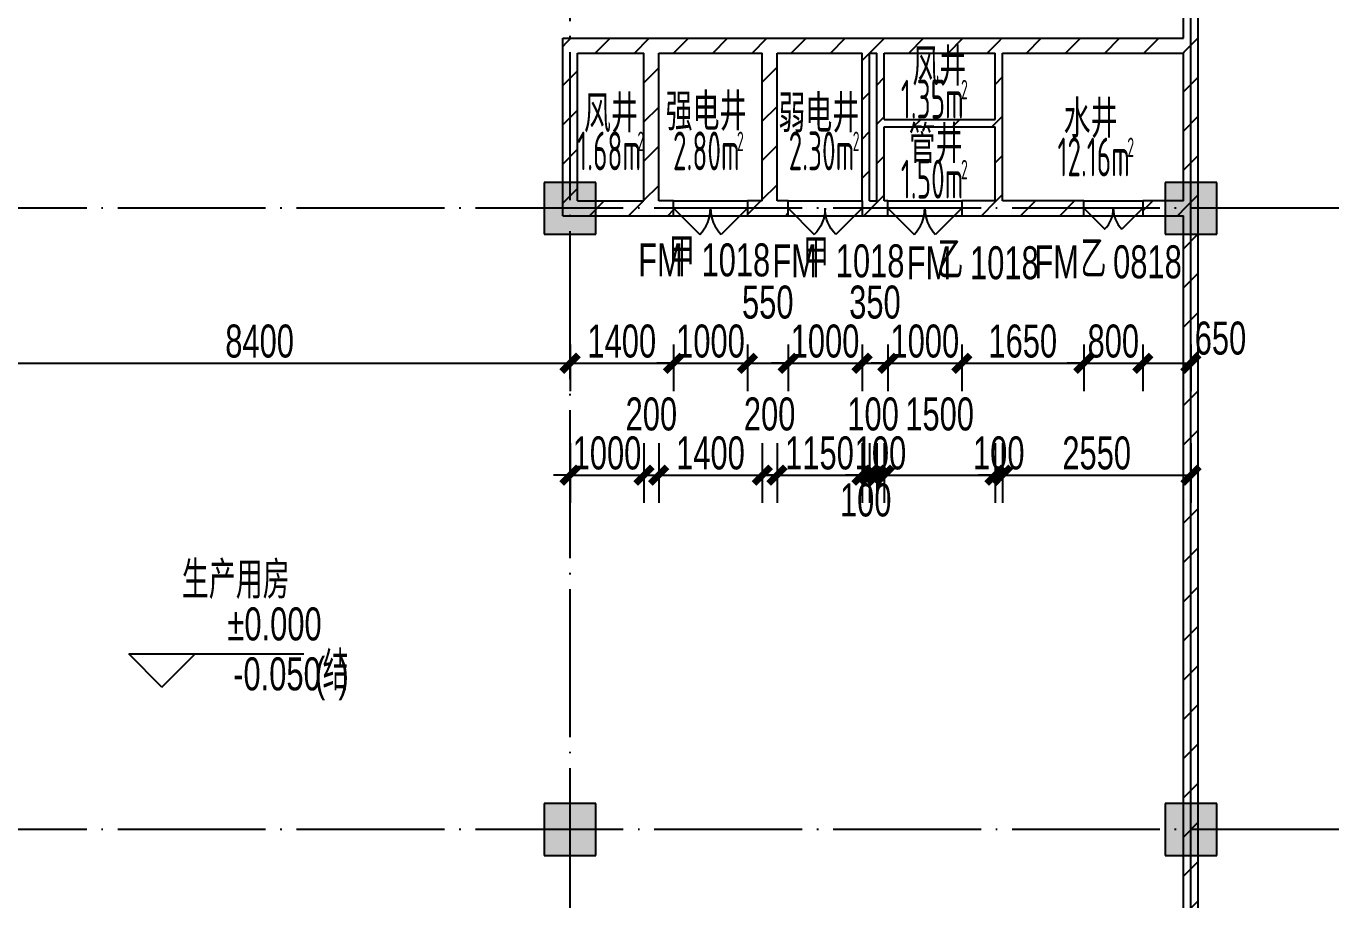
# Model space of a CAD drawing. Extents: x 1821501 to 1914341, y 446160 to 501460.
# Drawn here: x 1840883 to 1858641, y 472860 to 484672 of the extents above; entities that cross this region are included whole.
import ezdxf

# ---------------------------------------------------------------- set-up
doc = ezdxf.new("R2010")
doc.units = 0
doc.header["$LTSCALE"] = 1000
doc.linetypes.add('11#平面图$0$DOTE', pattern=[2.42, 2, -0.2, 0.02, -0.2])
doc.layers.get('0').update_dxf_attribs({"linetype": 'CONTINUOUS'})
doc.layers.get('Defpoints').update_dxf_attribs({"linetype": 'CONTINUOUS'})
for name, color, linetype in [('11#平面图$0$A-Anno-Dims', 3, 'CONTINUOUS'), ('11#平面图$0$A-Anno-Levl', 201, 'CONTINUOUS'), ('11#平面图$0$A-Anno-Note', 241, 'CONTINUOUS'), ('11#平面图$0$A-Grid', 222, '11#平面图$0$DOTE'), ('11#平面图$0$A-Wall-Patt', 13, 'CONTINUOUS'), ('11#平面图$0$PUB_HATCH', 8, 'CONTINUOUS'), ('11#平面图$0$S-Cols', 90, 'CONTINUOUS'), ('11#平面图$0$WALL', 2, 'CONTINUOUS'), ('11#平面图$0$WINDOW', 4, 'CONTINUOUS'), ('11#平面图$0$WINDOW_TEXT', 7, 'CONTINUOUS')]:
    doc.layers.add(name, color=color, linetype=linetype)
doc.layers.add('11#平面图$0$尺寸标注-柱', color=3, linetype='CONTINUOUS', lineweight=18)
doc.styles.add('11#平面图$0$_TCH_DIM', font='JZFZ_ENA', dxfattribs={"width": 0.7, "bigfont": 'JZFZ_CNB'})
doc.styles.add('11#平面图$0$_TCH_DIM_T3', font='JZFZ_ENA', dxfattribs={"width": 0.7, "bigfont": 'JZFZ_CNB'})
doc.styles.add('11#平面图$0$_TCH_WINDOW', font='JZFZ_ENA', dxfattribs={"width": 0.7, "height": 5, "bigfont": 'JZFZ_CNB'})
doc.styles.add('11#平面图$0$STANDARD', font='GBENOR', dxfattribs={"bigfont": 'GBCBIG'})
doc.dimstyles.new('11#平面图$0$_TCH_ARCH&&150', dxfattribs={"dimtxt": 446.25, "dimasz": 225, "dimexe": 375, "dimexo": 375, "dimgap": 75, "dimtad": 1, "dimdec": 0, "dimzin": 0, "dimdsep": 46, "dimtxsty": '11#平面图$0$_TCH_DIM_T3', "dimblk": '11#平面图$0$_ArchTick', "dimcen": 0.09, "dimclrt": 7, "dimazin": 2, "dimtfac": 1, "dimtdec": 0, "dimtix": 1, "dimtmove": 2, "dimatfit": 3, "dimtolj": 1, "dimtzin": 0, "dimarcsym": 0})
pattern_1 = [(45, (0, 269.27), (-265.16515, 265.16515), [])]

# ---------------------------------------------------------------- blocks, each defined once
blk = doc.blocks.new('11#平面图$0$$DorLib2D$00000116')
at = {"color": 0}
for p, q in [((-0.5, 0), (-0.146, 0.354)), ((0.5, 0), (0.146, 0.354))]:
    blk.add_line(p, q, dxfattribs=at)
for centre, start, end in [((-0.5, 0), 0, 45), ((0.5, 0), 135, 180)]:
    blk.add_arc(centre, 0.5, start, end, dxfattribs=at)
blk = doc.blocks.new('11#平面图$0$A$C7CF12DCB')
at = {"layer": '11#平面图$0$A-Wall-Patt'}
for points in [[(17250, 25650), (16550, 25650), (16550, 24950), (17250, 24950)], [(25650, 25650), (24950, 25650), (24950, 24950), (25650, 24950)], [(17250, 17250), (16550, 17250), (16550, 16550), (17250, 16550)], [(25650, 17250), (24950, 17250), (24950, 16550), (25650, 16550)]]:
    blk.add_hatch(color=256, dxfattribs=at).paths.add_polyline_path(points)
at = {"layer": '11#平面图$0$S-Cols'}
for p, q in [((17250, 25650), (16550, 25650)), ((16550, 25650), (16550, 24950)), ((17250, 24950), (17250, 25650)), ((25650, 25650), (24950, 25650)), ((24950, 25650), (24950, 24950)), ((25650, 24950), (25650, 25650)), ((16550, 24950), (17250, 24950)), ((24950, 24950), (25650, 24950)), ((17250, 17250), (16550, 17250)), ((16550, 17250), (16550, 16550)), ((17250, 16550), (17250, 17250)), ((25650, 17250), (24950, 17250)), ((24950, 17250), (24950, 16550)), ((25650, 16550), (25650, 17250)), ((16550, 16550), (17250, 16550)), ((24950, 16550), (25650, 16550))]:
    blk.add_line(p, q, dxfattribs=at)
blk = doc.blocks.new('11#平面图$0$_ArchTick')
at = {"color": 0, "linetype": 'ByBlock', "const_width": 0.4}
blk.add_lwpolyline([(-0.5, -0.5), (0.5, 0.5)], dxfattribs=at)
blk = doc.blocks.new('*D236')
at = {"layer": '11#平面图$0$A-Anno-Dims', "color": 0, "lineweight": -2, "transparency": 16777216}
for p, q in [((27609, 28684), (27609, 28054)), ((28259, 28684), (28259, 28054)), ((27609, 28429), (28259, 28429))]:
    blk.add_line(p, q, dxfattribs=at)
at = {"layer": 'Defpoints', "color": 0, "transparency": 16777216}
for p in [(27609, 29059), (28259, 29059), (28259, 28429)]:
    blk.add_point(p, dxfattribs=at)
at = {"layer": '11#平面图$0$A-Anno-Dims', "color": 0, "lineweight": -2, "transparency": 16777216, "xscale": 225, "yscale": 225, "zscale": 225, "rotation": 180}
blk.add_blockref('11#平面图$0$_ArchTick', (27609, 28429), dxfattribs=at)
at = {"layer": '11#平面图$0$A-Anno-Dims', "color": 0, "lineweight": -2, "transparency": 16777216, "xscale": 225, "yscale": 225, "zscale": 225}
blk.add_blockref('11#平面图$0$_ArchTick', (28259, 28429), dxfattribs=at)
at = {"layer": '11#平面图$0$A-Anno-Dims', "color": 7, "transparency": 16777216, "insert": (28659, 28767), "char_height": 446.2, "attachment_point": 5, "style": '11#平面图$0$_TCH_DIM_T3'}
blk.add_mtext('\\A1;650', dxfattribs=at)
blk = doc.blocks.new('*D237')
at = {"layer": '11#平面图$0$A-Anno-Dims', "color": 0, "lineweight": -2, "transparency": 16777216}
for p, q in [((26809, 28684), (26809, 28054)), ((27609, 28684), (27609, 28054)), ((26809, 28429), (26584, 28429)), ((26809, 28429), (27609, 28429)), ((27609, 28429), (27834, 28429))]:
    blk.add_line(p, q, dxfattribs=at)
at = {"layer": 'Defpoints', "color": 0, "transparency": 16777216}
for p in [(26809, 29059), (27609, 29059), (27609, 28429)]:
    blk.add_point(p, dxfattribs=at)
at = {"layer": '11#平面图$0$A-Anno-Dims', "color": 0, "lineweight": -2, "transparency": 16777216, "xscale": 225, "yscale": 225, "zscale": 225}
blk.add_blockref('11#平面图$0$_ArchTick', (26809, 28429), dxfattribs=at)
at = {"layer": '11#平面图$0$A-Anno-Dims', "color": 0, "lineweight": -2, "transparency": 16777216, "xscale": 225, "yscale": 225, "zscale": 225, "rotation": 180}
blk.add_blockref('11#平面图$0$_ArchTick', (27609, 28429), dxfattribs=at)
at = {"layer": '11#平面图$0$A-Anno-Dims', "color": 7, "transparency": 16777216, "insert": (27209, 28727), "char_height": 446.2, "attachment_point": 5, "style": '11#平面图$0$_TCH_DIM_T3'}
blk.add_mtext('\\A1;800', dxfattribs=at)
blk = doc.blocks.new('*D238')
at = {"layer": '11#平面图$0$A-Anno-Dims', "color": 0, "lineweight": -2, "transparency": 16777216}
for p, q in [((25159, 28684), (25159, 28054)), ((26809, 28684), (26809, 28054)), ((25159, 28429), (26809, 28429))]:
    blk.add_line(p, q, dxfattribs=at)
at = {"layer": 'Defpoints', "color": 0, "transparency": 16777216}
for p in [(25159, 29059), (26809, 29059), (26809, 28429)]:
    blk.add_point(p, dxfattribs=at)
at = {"layer": '11#平面图$0$A-Anno-Dims', "color": 0, "lineweight": -2, "transparency": 16777216, "xscale": 225, "yscale": 225, "zscale": 225, "rotation": 180}
blk.add_blockref('11#平面图$0$_ArchTick', (25159, 28429), dxfattribs=at)
at = {"layer": '11#平面图$0$A-Anno-Dims', "color": 0, "lineweight": -2, "transparency": 16777216, "xscale": 225, "yscale": 225, "zscale": 225}
blk.add_blockref('11#平面图$0$_ArchTick', (26809, 28429), dxfattribs=at)
at = {"layer": '11#平面图$0$A-Anno-Dims', "color": 7, "transparency": 16777216, "insert": (25984, 28727), "char_height": 446.2, "attachment_point": 5, "style": '11#平面图$0$_TCH_DIM_T3'}
blk.add_mtext('\\A1;1650', dxfattribs=at)
blk = doc.blocks.new('*D239')
at = {"layer": '11#平面图$0$A-Anno-Dims', "color": 0, "lineweight": -2, "transparency": 16777216}
for p, q in [((24159, 28684), (24159, 28054)), ((25159, 28684), (25159, 28054)), ((24159, 28429), (23934, 28429)), ((24159, 28429), (25159, 28429)), ((25159, 28429), (25384, 28429))]:
    blk.add_line(p, q, dxfattribs=at)
at = {"layer": 'Defpoints', "color": 0, "transparency": 16777216}
for p in [(24159, 29059), (25159, 29059), (25159, 28429)]:
    blk.add_point(p, dxfattribs=at)
at = {"layer": '11#平面图$0$A-Anno-Dims', "color": 0, "lineweight": -2, "transparency": 16777216, "xscale": 225, "yscale": 225, "zscale": 225}
blk.add_blockref('11#平面图$0$_ArchTick', (24159, 28429), dxfattribs=at)
at = {"layer": '11#平面图$0$A-Anno-Dims', "color": 0, "lineweight": -2, "transparency": 16777216, "xscale": 225, "yscale": 225, "zscale": 225, "rotation": 180}
blk.add_blockref('11#平面图$0$_ArchTick', (25159, 28429), dxfattribs=at)
at = {"layer": '11#平面图$0$A-Anno-Dims', "color": 7, "transparency": 16777216, "insert": (24659, 28727), "char_height": 446.2, "attachment_point": 5, "style": '11#平面图$0$_TCH_DIM_T3'}
blk.add_mtext('\\A1;1000', dxfattribs=at)
blk = doc.blocks.new('*D240')
at = {"layer": '11#平面图$0$A-Anno-Dims', "color": 0, "lineweight": -2, "transparency": 16777216}
for p, q in [((23809, 28684), (23809, 28054)), ((24159, 28684), (24159, 28054)), ((23809, 28429), (24159, 28429))]:
    blk.add_line(p, q, dxfattribs=at)
at = {"layer": 'Defpoints', "color": 0, "transparency": 16777216}
for p in [(23809, 29059), (24159, 29059), (24159, 28429)]:
    blk.add_point(p, dxfattribs=at)
at = {"layer": '11#平面图$0$A-Anno-Dims', "color": 0, "lineweight": -2, "transparency": 16777216, "xscale": 225, "yscale": 225, "zscale": 225, "rotation": 180}
blk.add_blockref('11#平面图$0$_ArchTick', (23809, 28429), dxfattribs=at)
at = {"layer": '11#平面图$0$A-Anno-Dims', "color": 0, "lineweight": -2, "transparency": 16777216, "xscale": 225, "yscale": 225, "zscale": 225}
blk.add_blockref('11#平面图$0$_ArchTick', (24159, 28429), dxfattribs=at)
at = {"layer": '11#平面图$0$A-Anno-Dims', "color": 7, "transparency": 16777216, "insert": (23984, 29254), "char_height": 446.2, "attachment_point": 5, "style": '11#平面图$0$_TCH_DIM_T3'}
blk.add_mtext('\\A1;350', dxfattribs=at)
blk = doc.blocks.new('*D241')
at = {"layer": '11#平面图$0$A-Anno-Dims', "color": 0, "lineweight": -2, "transparency": 16777216}
for p, q in [((22809, 28684), (22809, 28054)), ((23809, 28684), (23809, 28054)), ((22809, 28429), (22584, 28429)), ((22809, 28429), (23809, 28429)), ((23809, 28429), (24034, 28429))]:
    blk.add_line(p, q, dxfattribs=at)
at = {"layer": 'Defpoints', "color": 0, "transparency": 16777216}
for p in [(22809, 29059), (23809, 29059), (23809, 28429)]:
    blk.add_point(p, dxfattribs=at)
at = {"layer": '11#平面图$0$A-Anno-Dims', "color": 0, "lineweight": -2, "transparency": 16777216, "xscale": 225, "yscale": 225, "zscale": 225}
blk.add_blockref('11#平面图$0$_ArchTick', (22809, 28429), dxfattribs=at)
at = {"layer": '11#平面图$0$A-Anno-Dims', "color": 0, "lineweight": -2, "transparency": 16777216, "xscale": 225, "yscale": 225, "zscale": 225, "rotation": 180}
blk.add_blockref('11#平面图$0$_ArchTick', (23809, 28429), dxfattribs=at)
at = {"layer": '11#平面图$0$A-Anno-Dims', "color": 7, "transparency": 16777216, "insert": (23309, 28727), "char_height": 446.2, "attachment_point": 5, "style": '11#平面图$0$_TCH_DIM_T3'}
blk.add_mtext('\\A1;1000', dxfattribs=at)
blk = doc.blocks.new('*D242')
at = {"layer": '11#平面图$0$A-Anno-Dims', "color": 0, "lineweight": -2, "transparency": 16777216}
for p, q in [((22259, 28684), (22259, 28054)), ((22809, 28684), (22809, 28054)), ((22259, 28429), (22809, 28429))]:
    blk.add_line(p, q, dxfattribs=at)
at = {"layer": 'Defpoints', "color": 0, "transparency": 16777216}
for p in [(22259, 29059), (22809, 29059), (22809, 28429)]:
    blk.add_point(p, dxfattribs=at)
at = {"layer": '11#平面图$0$A-Anno-Dims', "color": 0, "lineweight": -2, "transparency": 16777216, "xscale": 225, "yscale": 225, "zscale": 225, "rotation": 180}
blk.add_blockref('11#平面图$0$_ArchTick', (22259, 28429), dxfattribs=at)
at = {"layer": '11#平面图$0$A-Anno-Dims', "color": 0, "lineweight": -2, "transparency": 16777216, "xscale": 225, "yscale": 225, "zscale": 225}
blk.add_blockref('11#平面图$0$_ArchTick', (22809, 28429), dxfattribs=at)
at = {"layer": '11#平面图$0$A-Anno-Dims', "color": 7, "transparency": 16777216, "insert": (22534, 29254), "char_height": 446.2, "attachment_point": 5, "style": '11#平面图$0$_TCH_DIM_T3'}
blk.add_mtext('\\A1;550', dxfattribs=at)
blk = doc.blocks.new('*D243')
at = {"layer": '11#平面图$0$A-Anno-Dims', "color": 0, "lineweight": -2, "transparency": 16777216}
for p, q in [((21259, 28684), (21259, 28054)), ((22259, 28684), (22259, 28054)), ((21259, 28429), (21034, 28429)), ((21259, 28429), (22259, 28429)), ((22259, 28429), (22484, 28429))]:
    blk.add_line(p, q, dxfattribs=at)
at = {"layer": 'Defpoints', "color": 0, "transparency": 16777216}
for p in [(21259, 29059), (22259, 29059), (22259, 28429)]:
    blk.add_point(p, dxfattribs=at)
at = {"layer": '11#平面图$0$A-Anno-Dims', "color": 0, "lineweight": -2, "transparency": 16777216, "xscale": 225, "yscale": 225, "zscale": 225}
blk.add_blockref('11#平面图$0$_ArchTick', (21259, 28429), dxfattribs=at)
at = {"layer": '11#平面图$0$A-Anno-Dims', "color": 0, "lineweight": -2, "transparency": 16777216, "xscale": 225, "yscale": 225, "zscale": 225, "rotation": 180}
blk.add_blockref('11#平面图$0$_ArchTick', (22259, 28429), dxfattribs=at)
at = {"layer": '11#平面图$0$A-Anno-Dims', "color": 7, "transparency": 16777216, "insert": (21759, 28727), "char_height": 446.2, "attachment_point": 5, "style": '11#平面图$0$_TCH_DIM_T3'}
blk.add_mtext('\\A1;1000', dxfattribs=at)
blk = doc.blocks.new('*D244')
at = {"layer": '11#平面图$0$A-Anno-Dims', "color": 0, "lineweight": -2, "transparency": 16777216}
for p, q in [((19859, 28684), (19859, 28054)), ((21259, 28684), (21259, 28054)), ((19859, 28429), (21259, 28429))]:
    blk.add_line(p, q, dxfattribs=at)
at = {"layer": 'Defpoints', "color": 0, "transparency": 16777216}
for p in [(19859, 29059), (21259, 29059), (21259, 28429)]:
    blk.add_point(p, dxfattribs=at)
at = {"layer": '11#平面图$0$A-Anno-Dims', "color": 0, "lineweight": -2, "transparency": 16777216, "xscale": 225, "yscale": 225, "zscale": 225, "rotation": 180}
blk.add_blockref('11#平面图$0$_ArchTick', (19859, 28429), dxfattribs=at)
at = {"layer": '11#平面图$0$A-Anno-Dims', "color": 0, "lineweight": -2, "transparency": 16777216, "xscale": 225, "yscale": 225, "zscale": 225}
blk.add_blockref('11#平面图$0$_ArchTick', (21259, 28429), dxfattribs=at)
at = {"layer": '11#平面图$0$A-Anno-Dims', "color": 7, "transparency": 16777216, "insert": (20559, 28727), "char_height": 446.2, "attachment_point": 5, "style": '11#平面图$0$_TCH_DIM_T3'}
blk.add_mtext('\\A1;1400', dxfattribs=at)
blk = doc.blocks.new('*D245')
at = {"layer": '11#平面图$0$A-Anno-Dims', "color": 0, "lineweight": -2, "transparency": 16777216}
for p, q in [((11459, 28684), (11459, 28054)), ((19859, 28684), (19859, 28054)), ((11459, 28429), (19859, 28429))]:
    blk.add_line(p, q, dxfattribs=at)
at = {"layer": 'Defpoints', "color": 0, "transparency": 16777216}
for p in [(11459, 29059), (19859, 29059), (19859, 28429)]:
    blk.add_point(p, dxfattribs=at)
at = {"layer": '11#平面图$0$A-Anno-Dims', "color": 0, "lineweight": -2, "transparency": 16777216, "xscale": 225, "yscale": 225, "zscale": 225, "rotation": 180}
blk.add_blockref('11#平面图$0$_ArchTick', (11459, 28429), dxfattribs=at)
at = {"layer": '11#平面图$0$A-Anno-Dims', "color": 0, "lineweight": -2, "transparency": 16777216, "xscale": 225, "yscale": 225, "zscale": 225}
blk.add_blockref('11#平面图$0$_ArchTick', (19859, 28429), dxfattribs=at)
at = {"layer": '11#平面图$0$A-Anno-Dims', "color": 7, "transparency": 16777216, "insert": (15659, 28727), "char_height": 446.2, "attachment_point": 5, "style": '11#平面图$0$_TCH_DIM_T3'}
blk.add_mtext('\\A1;8400', dxfattribs=at)
blk = doc.blocks.new('*D250')
at = {"layer": '11#平面图$0$A-Anno-Dims', "color": 0, "lineweight": -2, "transparency": 16777216}
for p, q in [((25709, 27349), (25709, 26541)), ((28259, 27349), (28259, 26541)), ((25709, 26916), (28259, 26916))]:
    blk.add_line(p, q, dxfattribs=at)
at = {"layer": 'Defpoints', "color": 0, "transparency": 16777216}
for p in [(25709, 27724), (28259, 27724), (28259, 26916)]:
    blk.add_point(p, dxfattribs=at)
at = {"layer": '11#平面图$0$A-Anno-Dims', "color": 0, "lineweight": -2, "transparency": 16777216, "xscale": 225, "yscale": 225, "zscale": 225, "rotation": 180}
blk.add_blockref('11#平面图$0$_ArchTick', (25709, 26916), dxfattribs=at)
at = {"layer": '11#平面图$0$A-Anno-Dims', "color": 0, "lineweight": -2, "transparency": 16777216, "xscale": 225, "yscale": 225, "zscale": 225}
blk.add_blockref('11#平面图$0$_ArchTick', (28259, 26916), dxfattribs=at)
at = {"layer": '11#平面图$0$A-Anno-Dims', "color": 7, "transparency": 16777216, "insert": (26984, 27214), "char_height": 446.2, "attachment_point": 5, "style": '11#平面图$0$_TCH_DIM_T3'}
blk.add_mtext('\\A1;2550', dxfattribs=at)
blk = doc.blocks.new('*D251')
at = {"layer": '11#平面图$0$A-Anno-Dims', "color": 0, "lineweight": -2, "transparency": 16777216}
for p, q in [((25609, 27349), (25609, 26541)), ((25709, 27349), (25709, 26541)), ((25609, 26916), (25384, 26916)), ((25609, 26916), (25709, 26916)), ((25709, 26916), (25934, 26916))]:
    blk.add_line(p, q, dxfattribs=at)
at = {"layer": 'Defpoints', "color": 0, "transparency": 16777216}
for p in [(25609, 27724), (25709, 27724), (25709, 26916)]:
    blk.add_point(p, dxfattribs=at)
at = {"layer": '11#平面图$0$A-Anno-Dims', "color": 0, "lineweight": -2, "transparency": 16777216, "xscale": 225, "yscale": 225, "zscale": 225}
blk.add_blockref('11#平面图$0$_ArchTick', (25609, 26916), dxfattribs=at)
at = {"layer": '11#平面图$0$A-Anno-Dims', "color": 0, "lineweight": -2, "transparency": 16777216, "xscale": 225, "yscale": 225, "zscale": 225, "rotation": 180}
blk.add_blockref('11#平面图$0$_ArchTick', (25709, 26916), dxfattribs=at)
at = {"layer": '11#平面图$0$A-Anno-Dims', "color": 7, "transparency": 16777216, "insert": (25659, 27214), "char_height": 446.2, "attachment_point": 5, "style": '11#平面图$0$_TCH_DIM_T3'}
blk.add_mtext('\\A1;100', dxfattribs=at)
blk = doc.blocks.new('*D252')
at = {"layer": '11#平面图$0$A-Anno-Dims', "color": 0, "lineweight": -2, "transparency": 16777216}
for p, q in [((24109, 27349), (24109, 26541)), ((25609, 27349), (25609, 26541)), ((24109, 26916), (25609, 26916))]:
    blk.add_line(p, q, dxfattribs=at)
at = {"layer": 'Defpoints', "color": 0, "transparency": 16777216}
for p in [(24109, 27724), (25609, 27724), (25609, 26916)]:
    blk.add_point(p, dxfattribs=at)
at = {"layer": '11#平面图$0$A-Anno-Dims', "color": 0, "lineweight": -2, "transparency": 16777216, "xscale": 225, "yscale": 225, "zscale": 225, "rotation": 180}
blk.add_blockref('11#平面图$0$_ArchTick', (24109, 26916), dxfattribs=at)
at = {"layer": '11#平面图$0$A-Anno-Dims', "color": 0, "lineweight": -2, "transparency": 16777216, "xscale": 225, "yscale": 225, "zscale": 225}
blk.add_blockref('11#平面图$0$_ArchTick', (25609, 26916), dxfattribs=at)
at = {"layer": '11#平面图$0$A-Anno-Dims', "color": 7, "transparency": 16777216, "insert": (24859, 27741), "char_height": 446.2, "attachment_point": 5, "style": '11#平面图$0$_TCH_DIM_T3'}
blk.add_mtext('\\A1;1500', dxfattribs=at)
blk = doc.blocks.new('*D253')
at = {"layer": '11#平面图$0$A-Anno-Dims', "color": 0, "lineweight": -2, "transparency": 16777216}
for p, q in [((24009, 27349), (24009, 26541)), ((24109, 27349), (24109, 26541)), ((24009, 26916), (23784, 26916)), ((24009, 26916), (24109, 26916)), ((24109, 26916), (24334, 26916))]:
    blk.add_line(p, q, dxfattribs=at)
at = {"layer": 'Defpoints', "color": 0, "transparency": 16777216}
for p in [(24009, 27724), (24109, 27724), (24109, 26916)]:
    blk.add_point(p, dxfattribs=at)
at = {"layer": '11#平面图$0$A-Anno-Dims', "color": 0, "lineweight": -2, "transparency": 16777216, "xscale": 225, "yscale": 225, "zscale": 225}
blk.add_blockref('11#平面图$0$_ArchTick', (24009, 26916), dxfattribs=at)
at = {"layer": '11#平面图$0$A-Anno-Dims', "color": 0, "lineweight": -2, "transparency": 16777216, "xscale": 225, "yscale": 225, "zscale": 225, "rotation": 180}
blk.add_blockref('11#平面图$0$_ArchTick', (24109, 26916), dxfattribs=at)
at = {"layer": '11#平面图$0$A-Anno-Dims', "color": 7, "transparency": 16777216, "insert": (24059, 27214), "char_height": 446.2, "attachment_point": 5, "style": '11#平面图$0$_TCH_DIM_T3'}
blk.add_mtext('\\A1;100', dxfattribs=at)
blk = doc.blocks.new('*D254')
at = {"layer": '11#平面图$0$A-Anno-Dims', "color": 0, "lineweight": -2, "transparency": 16777216}
for p, q in [((23909, 27349), (23909, 26541)), ((24009, 27349), (24009, 26541)), ((23909, 26916), (23684, 26916)), ((23909, 26916), (24009, 26916)), ((24009, 26916), (24234, 26916))]:
    blk.add_line(p, q, dxfattribs=at)
at = {"layer": 'Defpoints', "color": 0, "transparency": 16777216}
for p in [(23909, 27724), (24009, 27724), (24009, 26916)]:
    blk.add_point(p, dxfattribs=at)
at = {"layer": '11#平面图$0$A-Anno-Dims', "color": 0, "lineweight": -2, "transparency": 16777216, "xscale": 225, "yscale": 225, "zscale": 225}
blk.add_blockref('11#平面图$0$_ArchTick', (23909, 26916), dxfattribs=at)
at = {"layer": '11#平面图$0$A-Anno-Dims', "color": 0, "lineweight": -2, "transparency": 16777216, "xscale": 225, "yscale": 225, "zscale": 225, "rotation": 180}
blk.add_blockref('11#平面图$0$_ArchTick', (24009, 26916), dxfattribs=at)
at = {"layer": '11#平面图$0$A-Anno-Dims', "color": 7, "transparency": 16777216, "insert": (23959, 27741), "char_height": 446.2, "attachment_point": 5, "style": '11#平面图$0$_TCH_DIM_T3'}
blk.add_mtext('\\A1;100', dxfattribs=at)
blk = doc.blocks.new('*D255')
at = {"layer": '11#平面图$0$A-Anno-Dims', "color": 0, "lineweight": -2, "transparency": 16777216}
for p, q in [((23809, 27349), (23809, 26541)), ((23909, 27349), (23909, 26541)), ((23809, 26916), (23584, 26916)), ((23809, 26916), (23909, 26916)), ((23909, 26916), (24134, 26916))]:
    blk.add_line(p, q, dxfattribs=at)
at = {"layer": 'Defpoints', "color": 0, "transparency": 16777216}
for p in [(23809, 27724), (23909, 27724), (23909, 26916)]:
    blk.add_point(p, dxfattribs=at)
at = {"layer": '11#平面图$0$A-Anno-Dims', "color": 0, "lineweight": -2, "transparency": 16777216, "xscale": 225, "yscale": 225, "zscale": 225}
blk.add_blockref('11#平面图$0$_ArchTick', (23809, 26916), dxfattribs=at)
at = {"layer": '11#平面图$0$A-Anno-Dims', "color": 0, "lineweight": -2, "transparency": 16777216, "xscale": 225, "yscale": 225, "zscale": 225, "rotation": 180}
blk.add_blockref('11#平面图$0$_ArchTick', (23909, 26916), dxfattribs=at)
at = {"layer": '11#平面图$0$A-Anno-Dims', "color": 7, "transparency": 16777216, "insert": (23859, 26578), "char_height": 446.2, "attachment_point": 5, "style": '11#平面图$0$_TCH_DIM_T3'}
blk.add_mtext('\\A1;100', dxfattribs=at)
blk = doc.blocks.new('*D256')
at = {"layer": '11#平面图$0$A-Anno-Dims', "color": 0, "lineweight": -2, "transparency": 16777216}
for p, q in [((22659, 27349), (22659, 26541)), ((23809, 27349), (23809, 26541)), ((22659, 26916), (22434, 26916)), ((22659, 26916), (23809, 26916)), ((23809, 26916), (24034, 26916))]:
    blk.add_line(p, q, dxfattribs=at)
at = {"layer": 'Defpoints', "color": 0, "transparency": 16777216}
for p in [(22659, 27724), (23809, 27724), (23809, 26916)]:
    blk.add_point(p, dxfattribs=at)
at = {"layer": '11#平面图$0$A-Anno-Dims', "color": 0, "lineweight": -2, "transparency": 16777216, "xscale": 225, "yscale": 225, "zscale": 225}
blk.add_blockref('11#平面图$0$_ArchTick', (22659, 26916), dxfattribs=at)
at = {"layer": '11#平面图$0$A-Anno-Dims', "color": 0, "lineweight": -2, "transparency": 16777216, "xscale": 225, "yscale": 225, "zscale": 225, "rotation": 180}
blk.add_blockref('11#平面图$0$_ArchTick', (23809, 26916), dxfattribs=at)
at = {"layer": '11#平面图$0$A-Anno-Dims', "color": 7, "transparency": 16777216, "insert": (23234, 27214), "char_height": 446.2, "attachment_point": 5, "style": '11#平面图$0$_TCH_DIM_T3'}
blk.add_mtext('\\A1;1150', dxfattribs=at)
blk = doc.blocks.new('*D257')
at = {"layer": '11#平面图$0$A-Anno-Dims', "color": 0, "lineweight": -2, "transparency": 16777216}
for p, q in [((22459, 27349), (22459, 26541)), ((22659, 27349), (22659, 26541)), ((22459, 26916), (22659, 26916))]:
    blk.add_line(p, q, dxfattribs=at)
at = {"layer": 'Defpoints', "color": 0, "transparency": 16777216}
for p in [(22459, 27724), (22659, 27724), (22659, 26916)]:
    blk.add_point(p, dxfattribs=at)
at = {"layer": '11#平面图$0$A-Anno-Dims', "color": 0, "lineweight": -2, "transparency": 16777216, "xscale": 225, "yscale": 225, "zscale": 225, "rotation": 180}
blk.add_blockref('11#平面图$0$_ArchTick', (22459, 26916), dxfattribs=at)
at = {"layer": '11#平面图$0$A-Anno-Dims', "color": 0, "lineweight": -2, "transparency": 16777216, "xscale": 225, "yscale": 225, "zscale": 225}
blk.add_blockref('11#平面图$0$_ArchTick', (22659, 26916), dxfattribs=at)
at = {"layer": '11#平面图$0$A-Anno-Dims', "color": 7, "transparency": 16777216, "insert": (22559, 27741), "char_height": 446.2, "attachment_point": 5, "style": '11#平面图$0$_TCH_DIM_T3'}
blk.add_mtext('\\A1;200', dxfattribs=at)
blk = doc.blocks.new('*D258')
at = {"layer": '11#平面图$0$A-Anno-Dims', "color": 0, "lineweight": -2, "transparency": 16777216}
for p, q in [((21059, 27349), (21059, 26541)), ((22459, 27349), (22459, 26541)), ((21059, 26916), (22459, 26916))]:
    blk.add_line(p, q, dxfattribs=at)
at = {"layer": 'Defpoints', "color": 0, "transparency": 16777216}
for p in [(21059, 27724), (22459, 27724), (22459, 26916)]:
    blk.add_point(p, dxfattribs=at)
at = {"layer": '11#平面图$0$A-Anno-Dims', "color": 0, "lineweight": -2, "transparency": 16777216, "xscale": 225, "yscale": 225, "zscale": 225, "rotation": 180}
blk.add_blockref('11#平面图$0$_ArchTick', (21059, 26916), dxfattribs=at)
at = {"layer": '11#平面图$0$A-Anno-Dims', "color": 0, "lineweight": -2, "transparency": 16777216, "xscale": 225, "yscale": 225, "zscale": 225}
blk.add_blockref('11#平面图$0$_ArchTick', (22459, 26916), dxfattribs=at)
at = {"layer": '11#平面图$0$A-Anno-Dims', "color": 7, "transparency": 16777216, "insert": (21759, 27214), "char_height": 446.2, "attachment_point": 5, "style": '11#平面图$0$_TCH_DIM_T3'}
blk.add_mtext('\\A1;1400', dxfattribs=at)
blk = doc.blocks.new('*D259')
at = {"layer": '11#平面图$0$A-Anno-Dims', "color": 0, "lineweight": -2, "transparency": 16777216}
for p, q in [((20859, 27349), (20859, 26541)), ((21059, 27349), (21059, 26541)), ((20859, 26916), (21059, 26916))]:
    blk.add_line(p, q, dxfattribs=at)
at = {"layer": 'Defpoints', "color": 0, "transparency": 16777216}
for p in [(20859, 27724), (21059, 27724), (21059, 26916)]:
    blk.add_point(p, dxfattribs=at)
at = {"layer": '11#平面图$0$A-Anno-Dims', "color": 0, "lineweight": -2, "transparency": 16777216, "xscale": 225, "yscale": 225, "zscale": 225, "rotation": 180}
blk.add_blockref('11#平面图$0$_ArchTick', (20859, 26916), dxfattribs=at)
at = {"layer": '11#平面图$0$A-Anno-Dims', "color": 0, "lineweight": -2, "transparency": 16777216, "xscale": 225, "yscale": 225, "zscale": 225}
blk.add_blockref('11#平面图$0$_ArchTick', (21059, 26916), dxfattribs=at)
at = {"layer": '11#平面图$0$A-Anno-Dims', "color": 7, "transparency": 16777216, "insert": (20959, 27741), "char_height": 446.2, "attachment_point": 5, "style": '11#平面图$0$_TCH_DIM_T3'}
blk.add_mtext('\\A1;200', dxfattribs=at)
blk = doc.blocks.new('*D260')
at = {"layer": '11#平面图$0$A-Anno-Dims', "color": 0, "lineweight": -2, "transparency": 16777216}
for p, q in [((19859, 27349), (19859, 26541)), ((20859, 27349), (20859, 26541)), ((19859, 26916), (19634, 26916)), ((19859, 26916), (20859, 26916)), ((20859, 26916), (21084, 26916))]:
    blk.add_line(p, q, dxfattribs=at)
at = {"layer": 'Defpoints', "color": 0, "transparency": 16777216}
for p in [(19859, 27724), (20859, 27724), (20859, 26916)]:
    blk.add_point(p, dxfattribs=at)
at = {"layer": '11#平面图$0$A-Anno-Dims', "color": 0, "lineweight": -2, "transparency": 16777216, "xscale": 225, "yscale": 225, "zscale": 225}
blk.add_blockref('11#平面图$0$_ArchTick', (19859, 26916), dxfattribs=at)
at = {"layer": '11#平面图$0$A-Anno-Dims', "color": 0, "lineweight": -2, "transparency": 16777216, "xscale": 225, "yscale": 225, "zscale": 225, "rotation": 180}
blk.add_blockref('11#平面图$0$_ArchTick', (20859, 26916), dxfattribs=at)
at = {"layer": '11#平面图$0$A-Anno-Dims', "color": 7, "transparency": 16777216, "insert": (20359, 27214), "char_height": 446.2, "attachment_point": 5, "style": '11#平面图$0$_TCH_DIM_T3'}
blk.add_mtext('\\A1;1000', dxfattribs=at)
blk = doc.blocks.new('11#平面图$0$A$C39280DA7')
at = {"layer": '11#平面图$0$A-Anno-Note', "style": '11#平面图$0$STANDARD'}
for s, p in [('风井', (17697, 13996)), ('风井', (13254, 13362)), ('强电井', (14359, 13389)), ('弱电井', (15884, 13364)), ('水井', (19744, 13291)), ('管井', (17648, 12949)), ('生产用房', (7814, 7057))]:
    blk.add_text(s, height=506.4, dxfattribs=at).set_placement(p)
at = {"layer": '11#平面图$0$A-Anno-Note', "style": '11#平面图$0$STANDARD', "width": 0.6}
for s, height, p in [('1.35m', 525, (17542, 13550)), ('2', 262, (18356, 13812)), ('1.68m', 525, (13164, 12850)), ('2', 262, (13978, 13112)), ('2.80m', 525, (14459, 12850)), ('2', 262, (15325, 13112)), ('2.30m', 525, (16024, 12850)), ('2', 262, (16891, 13112)), ('12.16m', 525, (19661, 12768)), ('2', 262, (20606, 13031)), ('1.50m', 525, (17542, 12468)), ('2', 262, (18356, 12730))]:
    blk.add_text(s, height=height, dxfattribs=at).set_placement(p)
blk = doc.blocks.new('11#平面图$0$A$C124F583F')
at = {"layer": '11#平面图$0$A-Anno-Dims'}
for base, p1, p2, picture, middle in [((22809.1, 28429.3), (22259.1, 29059.2), (22809.1, 29059.2), '*D242', (22534.1, 29254.3)), ((24159.1, 28429.3), (23809.1, 29059.2), (24159.1, 29059.2), '*D240', (23984.1, 29254.3)), ((28259.1, 28429.3), (27609.1, 29059.2), (28259.1, 29059.2), '*D236', (28658.5, 28766.8)), ((21059.1, 26915.9), (20859.1, 27724.4), (21059.1, 27724.4), '*D259', (20959.1, 27740.9)), ((22659.1, 26915.9), (22459.1, 27724.4), (22659.1, 27724.4), '*D257', (22559.1, 27740.9)), ((24009.1, 26915.9), (23909.1, 27724.4), (24009.1, 27724.4), '*D254', (23959.1, 27740.9)), ((25609.1, 26915.9), (24109.1, 27724.4), (25609.1, 27724.4), '*D252', (24859.1, 27740.9)), ((23909.1, 26915.9), (23809.1, 27724.4), (23909.1, 27724.4), '*D255', (23859.1, 26578.4))]:
    dim = blk.add_linear_dim(base=base, p1=p1, p2=p2, angle=0, dimstyle='11#平面图$0$_TCH_ARCH&&150', dxfattribs=at)
    dim.commit()
    dim.dimension.update_dxf_attribs({"geometry": picture, "text_midpoint": middle, "dimtype": 129})
for p1, p2, distance, picture, middle in [((11459.1, 29059.2), (19859.1, 29059.2), -629.9, '*D245', (15659.1, 28727.5)), ((19859.1, 29059.2), (21259.1, 29059.2), -629.9, '*D244', (20559.1, 28727.5)), ((21259.1, 29059.2), (22259.1, 29059.2), -629.9, '*D243', (21759.1, 28727.5)), ((22809.1, 29059.2), (23809.1, 29059.2), -629.9, '*D241', (23309.1, 28727.5)), ((24159.1, 29059.2), (25159.1, 29059.2), -629.9, '*D239', (24659.1, 28727.5)), ((25159.1, 29059.2), (26809.1, 29059.2), -629.9, '*D238', (25984.1, 28727.5)), ((26809.1, 29059.2), (27609.1, 29059.2), -629.9, '*D237', (27209.1, 28727.5)), ((19859.1, 27724.4), (20859.1, 27724.4), -808.5, '*D260', (20359.1, 27214)), ((21059.1, 27724.4), (22459.1, 27724.4), -808.5, '*D258', (21759.1, 27214)), ((22659.1, 27724.4), (23809.1, 27724.4), -808.5, '*D256', (23234.1, 27214)), ((24009.1, 27724.4), (24109.1, 27724.4), -808.5, '*D253', (24059.1, 27214)), ((25609.1, 27724.4), (25709.1, 27724.4), -808.5, '*D251', (25659.1, 27214)), ((25709.1, 27724.4), (28259.1, 27724.4), -808.5, '*D250', (26984.1, 27214))]:
    dim = blk.add_aligned_dim(p1=p1, p2=p2, distance=distance, dimstyle='11#平面图$0$_TCH_ARCH&&150', dxfattribs=at)
    dim.commit()
    dim.dimension.update_dxf_attribs({"geometry": picture, "text_midpoint": middle})

msp = doc.modelspace()

# ---------------------------------------------------------------- hatches: boundary and pattern name
at = {"layer": '11#平面图$0$PUB_HATCH'}
h = msp.add_hatch(dxfattribs=at)
h.set_pattern_fill('普通砖', color=256, scale=150, style=0)
h.set_pattern_definition(pattern_1)
h.paths.add_polyline_path([(1856607.3, 484410.5), (1856740.6, 484410.5), (1856740.6, 486410.5), (1856607.3, 486410.5), (1856540.6, 486310.5), (1856540.6, 484510.5)])
h = msp.add_hatch(dxfattribs=at)
h.set_pattern_fill('普通砖', color=256, scale=150, style=0)
h.set_pattern_definition(pattern_1)
h.paths.add_polyline_path([(1848140.6, 484510.5), (1848340.6, 484310.5), (1849240.6, 484310.5), (1849340.6, 484377.2), (1849340.6, 484510.5)])
h = msp.add_hatch(dxfattribs=at)
h.set_pattern_fill('普通砖', color=256, scale=150, style=0)
h.set_pattern_definition(pattern_1)
h.paths.add_polyline_path([(1848140.6, 482110.5), (1848340.6, 482310.5), (1848340.6, 484310.5), (1848140.6, 484510.5)])
h = msp.add_hatch(dxfattribs=at)
h.set_pattern_fill('普通砖', color=256, scale=150, style=0)
h.set_pattern_definition(pattern_1)
h.paths.add_polyline_path([(1849340.6, 484377.2), (1849440.6, 484310.5), (1850840.6, 484310.5), (1850940.6, 484377.2), (1850940.6, 484510.5), (1849340.6, 484510.5)])
h = msp.add_hatch(dxfattribs=at)
h.set_pattern_fill('普通砖', color=256, scale=150, style=0)
h.set_pattern_definition(pattern_1)
h.paths.add_polyline_path([(1850940.6, 484377.2), (1851040.6, 484310.5), (1852190.6, 484310.5), (1852240.6, 484377.2), (1852240.6, 484510.5), (1850940.6, 484510.5)])
h = msp.add_hatch(dxfattribs=at)
h.set_pattern_fill('普通砖', color=256, scale=150, style=0)
h.set_pattern_definition(pattern_1)
h.paths.add_polyline_path([(1852240.6, 484377.2), (1852290.6, 484310.5), (1852390.6, 484310.5), (1852440.6, 484377.2), (1852440.6, 484510.5), (1852240.6, 484510.5)])
h = msp.add_hatch(dxfattribs=at)
h.set_pattern_fill('普通砖', color=256, scale=150, style=0)
h.set_pattern_definition(pattern_1)
h.paths.add_polyline_path([(1852440.6, 484377.2), (1852490.6, 484310.5), (1853990.6, 484310.5), (1854040.6, 484377.2), (1854040.6, 484510.5), (1852440.6, 484510.5)])
h = msp.add_hatch(dxfattribs=at)
h.set_pattern_fill('普通砖', color=256, scale=150, style=0)
h.set_pattern_definition(pattern_1)
h.paths.add_polyline_path([(1854040.6, 484377.2), (1854090.6, 484310.5), (1856540.6, 484310.5), (1856607.3, 484410.5), (1856540.6, 484510.5), (1854040.6, 484510.5)])
h = msp.add_hatch(dxfattribs=at)
h.set_pattern_fill('普通砖', color=256, scale=150, style=0)
h.set_pattern_definition(pattern_1)
h.paths.add_polyline_path([(1849340.6, 482243.8), (1849440.6, 482310.5), (1849440.6, 484310.5), (1849340.6, 484377.2), (1849240.6, 484310.5), (1849240.6, 482310.5)])
h = msp.add_hatch(dxfattribs=at)
h.set_pattern_fill('普通砖', color=256, scale=150, style=0)
h.set_pattern_definition(pattern_1)
h.paths.add_polyline_path([(1850940.6, 482243.8), (1851040.6, 482310.5), (1851040.6, 484310.5), (1850940.6, 484377.2), (1850840.6, 484310.5), (1850840.6, 482310.5)])
h = msp.add_hatch(dxfattribs=at)
h.set_pattern_fill('普通砖', color=256, scale=150, style=0)
h.set_pattern_definition(pattern_1)
h.paths.add_polyline_path([(1852240.6, 482243.8), (1852290.6, 482310.5), (1852290.6, 484310.5), (1852240.6, 484377.2), (1852190.6, 484310.5), (1852190.6, 482310.5)])
h = msp.add_hatch(dxfattribs=at)
h.set_pattern_fill('普通砖', color=256, scale=150, style=0)
h.set_pattern_definition(pattern_1)
h.paths.add_polyline_path([(1852457.3, 483360.5), (1852490.6, 483410.5), (1852490.6, 484310.5), (1852440.6, 484377.2), (1852390.6, 484310.5), (1852390.6, 483360.5)])
h = msp.add_hatch(dxfattribs=at)
h.set_pattern_fill('普通砖', color=256, scale=150, style=0)
h.set_pattern_definition(pattern_1)
h.paths.add_polyline_path([(1854024, 483360.5), (1854090.6, 483360.5), (1854090.6, 484310.5), (1854040.6, 484377.2), (1853990.6, 484310.5), (1853990.6, 483410.5)])
h = msp.add_hatch(dxfattribs=at)
h.set_pattern_fill('普通砖', color=256, scale=150, style=0)
h.set_pattern_definition(pattern_1)
h.paths.add_polyline_path([(1856607.3, 482210.5), (1856740.6, 482210.5), (1856740.6, 484410.5), (1856607.3, 484410.5), (1856540.6, 484310.5), (1856540.6, 482310.5)])
h = msp.add_hatch(dxfattribs=at)
h.set_pattern_fill('普通砖', color=256, scale=150, style=0)
h.set_pattern_definition(pattern_1)
h.paths.add_polyline_path([(1852457.3, 483360.5), (1852490.6, 483310.5), (1853990.6, 483310.5), (1854024, 483360.5), (1853990.6, 483410.5), (1852490.6, 483410.5)])
h = msp.add_hatch(dxfattribs=at)
h.set_pattern_fill('普通砖', color=256, scale=150, style=0)
h.set_pattern_definition(pattern_1)
h.paths.add_polyline_path([(1852440.6, 482243.8), (1852490.6, 482310.5), (1852490.6, 483310.5), (1852457.3, 483360.5), (1852390.6, 483360.5), (1852390.6, 482310.5)])
h = msp.add_hatch(dxfattribs=at)
h.set_pattern_fill('普通砖', color=256, scale=150, style=0)
h.set_pattern_definition(pattern_1)
h.paths.add_polyline_path([(1854040.6, 482243.8), (1854090.6, 482310.5), (1854090.6, 483360.5), (1854024, 483360.5), (1853990.6, 483310.5), (1853990.6, 482310.5)])
h = msp.add_hatch(dxfattribs=at)
h.set_pattern_fill('普通砖', color=256, scale=150, style=0)
h.set_pattern_definition(pattern_1)
h.paths.add_polyline_path([(1848340.6, 482310.5), (1848140.6, 482110.5), (1849340.6, 482110.5), (1849340.6, 482243.8), (1849240.6, 482310.5)])
h = msp.add_hatch(dxfattribs=at)
h.set_pattern_fill('普通砖', color=256, scale=150, style=0)
h.set_pattern_definition(pattern_1)
h.paths.add_polyline_path([(1849340.6, 482110.5), (1849640.6, 482110.5), (1849640.6, 482310.5), (1849440.6, 482310.5), (1849340.6, 482243.8)])
h = msp.add_hatch(dxfattribs=at)
h.set_pattern_fill('普通砖', color=256, scale=150, style=0)
h.set_pattern_definition(pattern_1)
h.paths.add_polyline_path([(1850840.6, 482310.5), (1850640.6, 482310.5), (1850640.6, 482110.5), (1850940.6, 482110.5), (1850940.6, 482243.8)])
h = msp.add_hatch(dxfattribs=at)
h.set_pattern_fill('普通砖', color=256, scale=150, style=0)
h.set_pattern_definition(pattern_1)
h.paths.add_polyline_path([(1850940.6, 482110.5), (1851190.6, 482110.5), (1851190.6, 482310.5), (1851040.6, 482310.5), (1850940.6, 482243.8)])
h = msp.add_hatch(dxfattribs=at)
h.set_pattern_fill('普通砖', color=256, scale=150, style=0)
h.set_pattern_definition(pattern_1)
h.paths.add_polyline_path([(1852190.6, 482310.5), (1852190.6, 482110.5), (1852240.6, 482110.5), (1852240.6, 482243.8)])
h = msp.add_hatch(dxfattribs=at)
h.set_pattern_fill('普通砖', color=256, scale=150, style=0)
h.set_pattern_definition(pattern_1)
h.paths.add_polyline_path([(1852240.6, 482243.8), (1852240.6, 482110.5), (1852440.6, 482110.5), (1852440.6, 482243.8), (1852390.6, 482310.5), (1852290.6, 482310.5)])
h = msp.add_hatch(dxfattribs=at)
h.set_pattern_fill('普通砖', color=256, scale=150, style=0)
h.set_pattern_definition(pattern_1)
h.paths.add_polyline_path([(1852440.6, 482110.5), (1852540.6, 482110.5), (1852540.6, 482310.5), (1852490.6, 482310.5), (1852440.6, 482243.8)])
h = msp.add_hatch(dxfattribs=at)
h.set_pattern_fill('普通砖', color=256, scale=150, style=0)
h.set_pattern_definition(pattern_1)
h.paths.add_polyline_path([(1853990.6, 482310.5), (1853540.6, 482310.5), (1853540.6, 482110.5), (1854040.6, 482110.5), (1854040.6, 482243.8)])
h = msp.add_hatch(dxfattribs=at)
h.set_pattern_fill('普通砖', color=256, scale=150, style=0)
h.set_pattern_definition(pattern_1)
h.paths.add_polyline_path([(1854040.6, 482110.5), (1855190.6, 482110.5), (1855190.6, 482310.5), (1854090.6, 482310.5), (1854040.6, 482243.8)])
h = msp.add_hatch(dxfattribs=at)
h.set_pattern_fill('普通砖', color=256, scale=150, style=0)
h.set_pattern_definition(pattern_1)
h.paths.add_polyline_path([(1856540.6, 482310.5), (1855990.6, 482310.5), (1855990.6, 482110.5), (1856540.6, 482110.5), (1856607.3, 482210.5)])
h = msp.add_hatch(dxfattribs=at)
h.set_pattern_fill('普通砖', color=256, scale=150, style=0)
h.set_pattern_definition(pattern_1)
h.paths.add_polyline_path([(1856674, 468610.5), (1856740.6, 468710.5), (1856740.6, 482210.5), (1856607.3, 482210.5), (1856540.6, 482110.5), (1856540.6, 468610.5)])

# ---------------------------------------------------------------- linework, layer by layer
at = {"layer": '11#平面图$0$A-Anno-Levl'}
for p, q in [((1842718.9, 475735.4), (1842268.9, 476185.4)), ((1842268.9, 476185.4), (1844639.4, 476185.4)), ((1842718.9, 475735.4), (1843168.9, 476185.4))]:
    msp.add_line(p, q, dxfattribs=at)
at = {"layer": '11#平面图$0$A-Grid'}
for p, q in [((1848240.6, 450860.5), (1848240.6, 490610.5)), ((1856640.6, 450860.5), (1856640.6, 490610.5)), ((1856640.6, 454610.5), (1856640.6, 490610.5)), ((1907040.6, 482210.5), (1831440.6, 482210.5)), ((1907040.6, 473810.5), (1831440.6, 473810.5))]:
    msp.add_line(p, q, dxfattribs=at)
at = {"layer": '11#平面图$0$WALL'}
for p, q in [((1856740.6, 484410.5), (1856740.6, 486410.5)), ((1856540.6, 484510.5), (1856540.6, 486310.5)), ((1848140.6, 484510.5), (1849340.6, 484510.5)), ((1848140.6, 482110.5), (1848140.6, 484510.5)), ((1849340.6, 484510.5), (1850940.6, 484510.5)), ((1850940.6, 484510.5), (1852240.6, 484510.5)), ((1852240.6, 484510.5), (1852440.6, 484510.5)), ((1852440.6, 484510.5), (1854040.6, 484510.5)), ((1854040.6, 484510.5), (1856540.6, 484510.5)), ((1848340.6, 484310.5), (1849240.6, 484310.5)), ((1848340.6, 482310.5), (1848340.6, 484310.5)), ((1849240.6, 482310.5), (1849240.6, 484310.5)), ((1849440.6, 484310.5), (1850840.6, 484310.5)), ((1849440.6, 482310.5), (1849440.6, 484310.5)), ((1850840.6, 482310.5), (1850840.6, 484310.5)), ((1851040.6, 484310.5), (1852190.6, 484310.5)), ((1851040.6, 482310.5), (1851040.6, 484310.5)), ((1852190.6, 482310.5), (1852190.6, 484310.5)), ((1852290.6, 484310.5), (1852390.6, 484310.5)), ((1852290.6, 482310.5), (1852290.6, 484310.5)), ((1852390.6, 483360.5), (1852390.6, 484310.5)), ((1852490.6, 484310.5), (1853990.6, 484310.5)), ((1852490.6, 483410.5), (1852490.6, 484310.5)), ((1853990.6, 483410.5), (1853990.6, 484310.5)), ((1854090.6, 484310.5), (1856540.6, 484310.5)), ((1854090.6, 483360.5), (1854090.6, 484310.5)), ((1856540.6, 482310.5), (1856540.6, 484310.5)), ((1856740.6, 482210.5), (1856740.6, 484410.5)), ((1852490.6, 483410.5), (1853990.6, 483410.5)), ((1852390.6, 482310.5), (1852390.6, 483360.5)), ((1852490.6, 483310.5), (1853990.6, 483310.5)), ((1852490.6, 482310.5), (1852490.6, 483310.5)), ((1853990.6, 482310.5), (1853990.6, 483310.5)), ((1854090.6, 482310.5), (1854090.6, 483360.5)), ((1848340.6, 482310.5), (1849240.6, 482310.5)), ((1849640.6, 482310.5), (1849440.6, 482310.5)), ((1849640.6, 482110.5), (1849640.6, 482310.5)), ((1850840.6, 482310.5), (1850640.6, 482310.5)), ((1850640.6, 482310.5), (1850640.6, 482110.5)), ((1851190.6, 482310.5), (1851040.6, 482310.5)), ((1851190.6, 482110.5), (1851190.6, 482310.5)), ((1852190.6, 482310.5), (1852190.6, 482110.5)), ((1852290.6, 482310.5), (1852390.6, 482310.5)), ((1852540.6, 482310.5), (1852490.6, 482310.5)), ((1852540.6, 482110.5), (1852540.6, 482310.5)), ((1853990.6, 482310.5), (1853540.6, 482310.5)), ((1853540.6, 482310.5), (1853540.6, 482110.5)), ((1855190.6, 482310.5), (1854090.6, 482310.5)), ((1855190.6, 482110.5), (1855190.6, 482310.5)), ((1856540.6, 482310.5), (1855990.6, 482310.5)), ((1855990.6, 482310.5), (1855990.6, 482110.5)), ((1856740.6, 468710.5), (1856740.6, 482210.5)), ((1848140.6, 482110.5), (1849340.6, 482110.5)), ((1849340.6, 482110.5), (1849640.6, 482110.5)), ((1850640.6, 482110.5), (1850940.6, 482110.5)), ((1850940.6, 482110.5), (1851190.6, 482110.5)), ((1852190.6, 482110.5), (1852240.6, 482110.5)), ((1852240.6, 482110.5), (1852440.6, 482110.5)), ((1852440.6, 482110.5), (1852540.6, 482110.5)), ((1853540.6, 482110.5), (1854040.6, 482110.5)), ((1854040.6, 482110.5), (1855190.6, 482110.5)), ((1855990.6, 482110.5), (1856540.6, 482110.5)), ((1856540.6, 468610.5), (1856540.6, 482110.5))]:
    msp.add_line(p, q, dxfattribs=at)
at = {"layer": '11#平面图$0$WINDOW'}
for p, q in [((1849640.6, 482310.5), (1850640.6, 482310.5)), ((1851190.6, 482310.5), (1852190.6, 482310.5)), ((1852540.6, 482310.5), (1853540.6, 482310.5)), ((1855190.6, 482310.5), (1855990.6, 482310.5)), ((1849640.6, 482110.5), (1850640.6, 482110.5)), ((1851190.6, 482110.5), (1852190.6, 482110.5)), ((1852540.6, 482110.5), (1853540.6, 482110.5)), ((1855190.6, 482110.5), (1855990.6, 482110.5))]:
    msp.add_line(p, q, dxfattribs=at)

# ---------------------------------------------------------------- block references
at = {"layer": '11#平面图$0$A-Anno-Note'}
for name, p in [('11#平面图$0$A$C124F583F', (1828381.5, 451685.5)), ('11#平面图$0$A$C39280DA7', (1835174.5, 469873.8))]:
    msp.add_blockref(name, p, dxfattribs=at)
at = {"layer": '11#平面图$0$WINDOW'}
for p, xscale, yscale, zscale in [((1850140.6, 482210.5), -1000, -1000, -1000), ((1851690.6, 482210.5), 1000, -1000, 1000), ((1853040.6, 482210.5), -1000, -1000, -1000), ((1855590.6, 482210.5), -800, -800, -800)]:
    msp.add_blockref('11#平面图$0$$DorLib2D$00000116', p, dxfattribs=dict(at, xscale=xscale, yscale=yscale, zscale=zscale))
at = {"layer": '11#平面图$0$尺寸标注-柱'}
msp.add_blockref('11#平面图$0$A$C7CF12DCB', (1831340.6, 456910.5), dxfattribs=at)

# ---------------------------------------------------------------- texts
at = {"layer": '11#平面图$0$A-Anno-Note', "style": '11#平面图$0$_TCH_DIM', "width": 0.7}
for s, height, p in [('%%P0.000', 446.25, (1843605.3, 476367.3)), ('结', 525, (1844893.6, 475692.1)), ('-0.050', 446.25, (1843683.1, 475692.1)), ('(', 446.2, (1844789.4, 475692.1)), (')', 446.2, (1845107.9, 475692.1))]:
    msp.add_text(s, height=height, dxfattribs=at).set_placement(p)
at = {"layer": '11#平面图$0$WINDOW_TEXT', "style": '11#平面图$0$_TCH_WINDOW', "width": 0.7}
for s, height, p in [('甲', 525, (1849578, 481289.7)), ('甲', 525, (1851394.6, 481276.7)), ('乙', 525, (1853211.2, 481250.9)), ('乙', 525, (1855146.9, 481263.8)), ('FM', 446.25, (1849161.5, 481289.7)), ('1018', 446.25, (1850019, 481289.7)), ('FM', 446.25, (1850978.1, 481276.7)), ('1018', 446.25, (1851835.6, 481276.7)), ('FM', 446.25, (1852794.7, 481250.9)), ('1018', 446.25, (1853652.2, 481250.9)), ('FM', 446.25, (1854522.1, 481263.8)), ('0818', 446.25, (1855587.9, 481263.8))]:
    msp.add_text(s, height=height, dxfattribs=at).set_placement(p)

doc.saveas('drawing.dxf')
